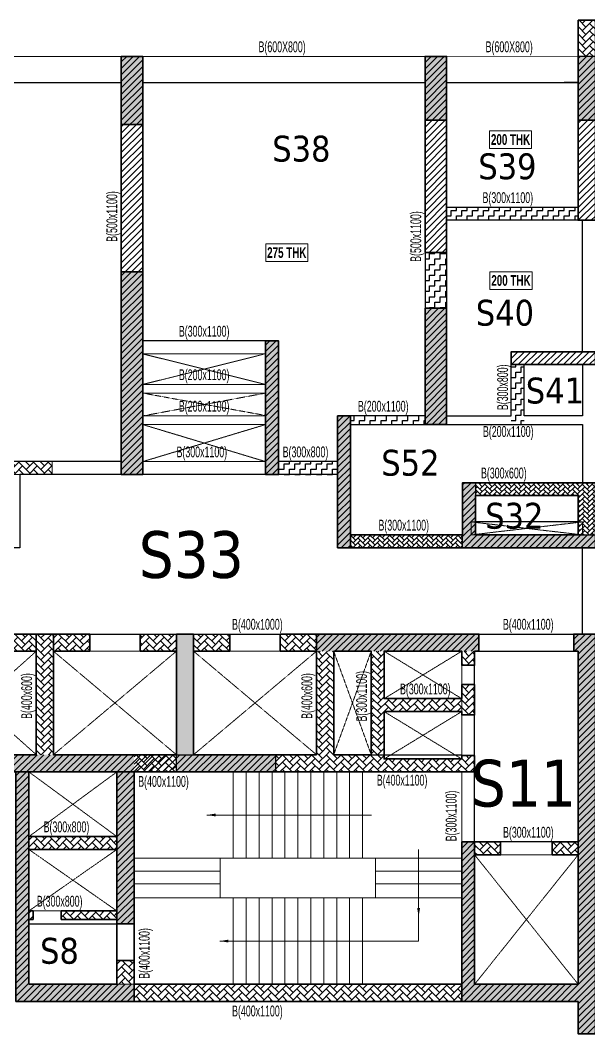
# Model space of a CAD drawing. Header units: millimetres. Extents: x 59 to 67037, y 412 to 26725.
# Drawn here: x 12278 to 25465, y 2771 to 26286 of the extents above; entities that cross this region are included whole.
import ezdxf

# ---------------------------------------------------------------- set-up
doc = ezdxf.new("R2010")
doc.units = ezdxf.units.MM
doc.linetypes.add('HIDDEN', pattern=[0.375, 0.25, -0.125])
for name, color, linetype, lineweight in [('A-ANNO-DIMS', 8, 'Continuous', 15), ('A-DETL-MISC', 35, 'Continuous', 15), ('A-FLOR-IDEN', 11, 'Continuous', 9), ('A-HIDD-ABVE', 8, 'HIDDEN', 20), ('S-BEAM', 7, 'Continuous', 18), ('S-BEAM-IDEN', 2, 'Continuous', 9), ('S-COL HATCH', 9, 'Continuous', 0), ('S-COLS', 5, 'Continuous', 35)]:
    doc.layers.add(name, color=color, linetype=linetype, lineweight=lineweight)
doc.layers.add('changes', color=7, linetype='Continuous')
doc.layers.add('SUNK SLAB', color=8, linetype='Continuous')
doc.styles.add('Dim.s & Anno.(Misc.)', font='ARIALN.TTF')
doc.styles.add('Swis721 LtCn BT', font='swisscl.ttf', dxfattribs={"width": 0.9, "height": 233.355162})
doc.styles.add('Swis721 LtCn BT_B', font='', dxfattribs={"width": 0.9, "height": 246.918336})
doc.styles.get('Swis721 LtCn BT_B').set_extended_font_data('Swis721 LtCn BT', bold=True)
doc.dimstyles.new('A-GFC-100', dxfattribs={"dimscale": 100, "dimtxt": 1.75, "dimasz": 1.5, "dimexe": 1.5, "dimexo": 0, "dimgap": 1, "dimtad": 1, "dimdsep": 46, "dimtxsty": 'Dim.s & Anno.(Misc.)', "dimblk": 'ARCHTICK', "dimcen": 0, "dimdle": 1.5, "dimclrd": 256, "dimclre": 8, "dimclrt": 6, "dimazin": 2, "dimtfac": 1, "dimtix": 1, "dimtmove": 2, "dimatfit": 3, "dimfxl": 1, "dimtolj": 1, "dimlwd": -1, "dimlwe": 9, "dimarcsym": 0})
pattern_1 = [(45, (-31890644.18, 20635841.75), (-75.1300955, 75.1300955), [])]
pattern_2 = [(45, (-31792792.5, 20735559.75), (0, 169.7056275), [360, -120]), (135, (-31792707.64, 20735644.6), (1e-14, 169.7056275), [360, -120])]
pattern_3 = [(45, (-31792792.494, 20735559.75), (0, 113.13708499), [240, -80]), (135, (-31792735.926, 20735616.32), (9e-15, 113.13708499), [240, -80])]
pattern_4 = [(45, (-31609283, 20752631.54), (0, 169.7056275), [360, -120]), (135, (-31609198.14, 20752716.4), (1e-14, 169.7056275), [360, -120])]

# ---------------------------------------------------------------- blocks, each defined once
blk = doc.blocks.new('A$Cebf64a2d')
at = {"layer": 'S-COL HATCH', "transparency": 33554687}
h = blk.add_hatch(dxfattribs=at)
h.set_pattern_fill('ANSI31', color=256, scale=850)
h.set_pattern_definition(pattern_1)
h.paths.add_polyline_path([(14179, 12975), (14679, 12975), (14679, 22675), (14179, 22675)])
h = blk.add_hatch(dxfattribs=at)
h.set_pattern_fill('ANSI31', color=256, scale=850)
h.set_pattern_definition(pattern_1)
h.paths.add_polyline_path([(21229, 18125), (21729, 18125), (21729, 22675), (21229, 22675)])
h = blk.add_hatch(dxfattribs=at)
h.set_pattern_fill('ANSI31', color=256, scale=850)
h.set_pattern_definition(pattern_1)
h.paths.add_polyline_path([(24779, 22681), (25179, 22681), (25179, 18875), (24779, 18875)])
h = blk.add_hatch(dxfattribs=at)
h.set_pattern_fill('ANSI31', color=256, scale=850)
h.set_pattern_definition(pattern_1)
h.paths.add_polyline_path([(21729, 16835), (21229, 16835), (21229, 14135), (21729, 14135)])
h = blk.add_hatch(dxfattribs=at)
h.set_pattern_fill('ANSI31', color=256, scale=850)
h.set_pattern_definition(pattern_1)
h.paths.add_polyline_path([(17529, 12975), (17829, 12975), (17829, 16075), (17529, 16075)])
h = blk.add_hatch(dxfattribs=at)
h.set_pattern_fill('ANSI31', color=256, scale=850)
h.set_pattern_definition(pattern_1)
h.paths.add_polyline_path([(25179, 15825), (23229, 15825), (23229, 15525), (25179, 15525)])
h = blk.add_hatch(dxfattribs=at)
h.set_pattern_fill('ANSI31', color=256, scale=850)
h.set_pattern_definition(pattern_1)
h.paths.add_polyline_path([(19499, 14335), (19199, 14335), (19199, 11275), (19499, 11275), (19499, 11575)])
h = blk.add_hatch(dxfattribs=at)
h.set_pattern_fill('ANSI31', color=256, scale=850)
h.set_pattern_definition(pattern_1)
h.paths.add_polyline_path([(22099, 12785), (22399, 12785), (22399, 11575), (25179, 11575), (25179, 11275), (22099, 11275)])
h = blk.add_hatch(dxfattribs=at)
h.set_pattern_fill('ANSI31', color=256, scale=850)
h.set_pattern_definition(pattern_1)
h.paths.add_polyline_path([(14479, 6075), (14479, 6475), (9525, 6475), (9525, 9275), (9125, 9275), (9125, 6075)])
h = blk.add_hatch(dxfattribs=at)
h.set_pattern_fill('ANSI31', color=256, scale=850)
h.set_pattern_definition(pattern_1)
h.paths.add_polyline_path([(18709, 9275), (22479, 9275), (22479, 8875), (18709, 8875)])
h = blk.add_hatch(dxfattribs=at)
h.set_pattern_fill('ANSI31', color=256, scale=850)
h.set_pattern_definition(pattern_1)
h.paths.add_polyline_path([(22379, 4450), (22079, 4450), (22079, 1150), (22079, 750), (24779, 750), (24779, 0), (25179, 0), (25179, 1150), (25179, 1150), (25179, 9275), (24679, 9275), (24679, 8875), (24779, 8875), (24779, 1150), (24779, 1150), (22379, 1150), (22379, 1150)])
h = blk.add_hatch(dxfattribs=at)
h.set_pattern_fill('ANSI31', color=256, scale=850)
h.set_pattern_definition(pattern_1)
h.paths.add_polyline_path([(15459, 6475), (14479, 6475), (14479, 6075), (15459, 6075)])
h = blk.add_hatch(dxfattribs=at)
h.set_pattern_fill('ANSI31', color=256, scale=850)
h.set_pattern_definition(pattern_1)
h.paths.add_polyline_path([(15459, 6475), (17759, 6475), (17759, 6075), (15459, 6075)])
h = blk.add_hatch(dxfattribs=at)
h.set_pattern_fill('ANSI31', color=256, scale=850)
h.set_pattern_definition(pattern_1)
h.paths.add_polyline_path([(12039, 6075), (11739, 6075), (11739, 750), (12039, 750), (14479, 750), (14479, 1150), (12039, 1150), (12039, 2850), (12039, 2850), (12039, 2850)])
h = blk.add_hatch(dxfattribs=at)
h.set_pattern_fill('ANSI31', color=256, scale=850)
h.set_pattern_definition(pattern_1)
h.paths.add_polyline_path([(14479, 6075), (14079, 6075), (14079, 6075), (14079, 4575), (14079, 4575), (14079, 4275), (14079, 2550), (14479, 2550)])
at = {"layer": 'changes'}
blk.add_line((24779, 22681), (25179, 22681), dxfattribs=at)
at = {"layer": 'changes', "elevation": 0}
for points in [[(22099, 12785), (22399, 12785), (22399, 11575), (25179, 11575), (25179, 11275), (22099, 11275)], [(15459, 6475), (17759, 6475), (17759, 6075), (15459, 6075)]]:
    blk.add_lwpolyline(points, close=True, dxfattribs=at)
at = {"layer": 'S-BEAM', "color": 5, "elevation": 0}
blk.add_lwpolyline([(11529, 13275), (12579, 13275), (12579, 12975), (11529, 12975)], close=True, dxfattribs=at)
at = {"layer": 'S-COL HATCH'}
blk.add_line((22399, 12485), (22399, 12785), dxfattribs=at)
at = {"layer": 'S-COLS'}
for p, q in [((19499, 11575), (19499, 11275)), ((22079, 4450), (22079, 1150)), ((22379, 4450), (22379, 1150)), ((14079, 2550), (14479, 2550)), ((14079, 1700), (14479, 1700)), ((22079, 1150), (22079, 750))]:
    blk.add_line(p, q, dxfattribs=at)
at = {"layer": 'S-COLS', "elevation": 0}
for points in [[(24779, 23515), (25179, 23515), (25179, 18875), (24779, 18875)], [(14179, 12975), (14679, 12975), (14679, 22675), (14179, 22675)], [(21229, 18125), (21729, 18125), (21729, 22675), (21229, 22675)], [(21229, 16835), (21229, 14135), (21729, 14135), (21729, 16835)], [(17529, 16075), (17829, 16075), (17829, 12975), (17529, 12975)], [(25179, 15825), (23229, 15825), (23229, 15525), (25179, 15525)], [(19199, 14335), (19199, 11275), (25179, 11275), (25179, 12785), (22099, 12785), (22099, 11575), (19499, 11575), (19499, 14335), (19199, 14335)], [(24779, 12485), (22399, 12485), (22399, 11575), (24779, 11575)], [(19109, 6475), (19979, 6475), (19979, 8875), (19109, 8875)], [(14079, 4575), (12039, 4575), (12039, 4275), (14079, 4275)]]:
    blk.add_lwpolyline(points, close=True, dxfattribs=at)
for points in [[(18709, 9275), (22479, 9275), (22479, 8875), (22379, 8875), (22379, 8550), (22079, 8550), (22079, 8875), (21179, 8875), (20279, 8875), (20279, 7775), (22079, 7775), (22079, 8100), (22379, 8100), (22379, 7398), (22079, 7398), (22079, 7475), (20279, 7475), (20279, 6375), (21179, 6375), (22079, 6375), (22079, 6453), (22379, 6453), (22379, 6075), (20279, 6075), (20279, 6075), (9125, 6075)], [(9525, 6475), (12209, 6475), (12209, 9275)], [(12209, 9275), (12609, 9275)], [(12609, 9275), (12609, 6475), (15459, 6475), (15459, 9275)], [(15459, 9275), (15859, 9275)], [(15859, 9275), (15859, 6475), (18709, 6475), (18709, 9275)], [(25179, 1150), (25179, 9275), (24679, 9275), (24679, 8875), (24779, 8875), (24779, 1150), (22379, 1150)], [(11739, 6075), (11739, 750), (12039, 750)], [(12039, 1150), (12039, 6075)], [(14079, 6075), (14079, 1150)], [(14079, 750), (14479, 750), (14479, 6075)], [(22379, 4150), (22979, 4150), (22979, 4450), (22079, 4450)], [(24779, 4150), (24179, 4150), (24179, 4450), (24779, 4450)], [(12139, 2850), (12039, 2850)], [(12139, 2650), (12139, 2850)], [(12789, 2850), (12789, 2650)], [(14079, 2850), (12789, 2850)], [(12039, 2650), (12139, 2650)], [(12789, 2650), (14079, 2650)], [(14079, 1150), (12039, 1150)], [(22079, 1150), (14479, 1150), (14479, 750), (24779, 750)], [(24779, 750), (24779, 0), (25179, 0), (25179, 1150)], [(12039, 750), (14079, 750)]]:
    blk.add_lwpolyline(points, dxfattribs=at)
blk = doc.blocks.new('_ARCHTICK')
at = {"color": 0, "linetype": 'ByBlock', "const_width": 0.15}
blk.add_lwpolyline([(-0.5, -0.5), (0.5, 0.5)], dxfattribs=at)
blk = doc.blocks.new('A$C2f35dc8c')
at = {"layer": 'S-COL HATCH'}
h = blk.add_hatch(dxfattribs=at)
h.set_pattern_fill('AR-HBONE', color=256, scale=30)
h.set_pattern_definition(pattern_2)
h.paths.add_polyline_path([(25179, 23515), (24779, 23515), (24779, 22681), (24779, 22681), (25179, 22681)])
at = {"layer": 'S-COL HATCH', "transparency": 33554687}
h = blk.add_hatch(color=256, dxfattribs=at)
h.dxf.hatch_style = 1
h.paths.add_polyline_path([(14679, 22675), (14179, 22675), (14179, 21100), (14679, 21100)])
h = blk.add_hatch(color=256, dxfattribs=at)
h.dxf.hatch_style = 1
h.paths.add_polyline_path([(21229, 21200), (21729, 21200), (21729, 22675), (21229, 22675)])
h = blk.add_hatch(color=256, dxfattribs=at)
h.dxf.hatch_style = 1
h.paths.add_polyline_path([(24779, 22681), (25179, 22681), (25179, 21200), (24779, 21200)])
h = blk.add_hatch(color=256, dxfattribs=at)
h.dxf.hatch_style = 1
h.paths.add_polyline_path([(14179, 17675), (14679, 17675), (14679, 12975), (14179, 12975)])
h = blk.add_hatch(color=256, dxfattribs=at)
h.dxf.hatch_style = 1
h.paths.add_polyline_path([(21729, 16835), (21229, 16835), (21229, 14135), (21729, 14135)])
h = blk.add_hatch(color=256, dxfattribs=at)
h.dxf.hatch_style = 1
h.paths.add_polyline_path([(17529, 12975), (17829, 12975), (17829, 16075), (17529, 16075)])
h = blk.add_hatch(color=256, dxfattribs=at)
h.dxf.hatch_style = 1
h.paths.add_polyline_path([(19499, 14335), (19199, 14335), (19199, 11275), (19499, 11275), (19499, 11575)])
at = {"layer": 'S-COL HATCH'}
h = blk.add_hatch(dxfattribs=at)
h.set_pattern_fill('AR-HBONE', color=256, scale=30)
h.set_pattern_definition(pattern_2)
h.paths.add_polyline_path([(11529, 13275), (11529, 12975), (12579, 12975), (12579, 13275)])
at = {"layer": 'S-COL HATCH', "transparency": 33554687}
h = blk.add_hatch(color=256, dxfattribs=at)
h.dxf.hatch_style = 1
h.paths.add_polyline_path([(22099, 12785), (22399, 12785), (22399, 11575), (25179, 11575), (25179, 11275), (22099, 11275)])
at = {"layer": 'S-COL HATCH'}
h = blk.add_hatch(dxfattribs=at)
h.set_pattern_fill('AR-HBONE', color=256, scale=20)
h.set_pattern_definition(pattern_3)
h.paths.add_polyline_path([(24779, 12485), (24779, 11575), (24779, 11575), (24779, 11575), (25179, 11575), (25179, 12785), (22399, 12785), (22399, 12485), (22399, 12485)])
h = blk.add_hatch(dxfattribs=at)
h.set_pattern_fill('AR-HBONE', color=256, scale=20)
h.set_pattern_definition(pattern_3)
h.paths.add_polyline_path([(19499, 11575), (19499, 11275), (22099, 11275), (22099, 11575)])
at = {"layer": 'S-COL HATCH', "transparency": 33554687}
h = blk.add_hatch(color=256, dxfattribs=at)
h.dxf.hatch_style = 1
h.paths.add_polyline_path([(14479, 6075), (14479, 6475), (9525, 6475), (9525, 9275), (9125, 9275), (9125, 6075)])
at = {"layer": 'S-COL HATCH'}
h = blk.add_hatch(dxfattribs=at)
h.set_pattern_fill('AR-HBONE', color=256, scale=30)
h.set_pattern_definition(pattern_4)
h.paths.add_polyline_path([(12209, 9275), (11453, 9275), (11453, 8875), (12209, 8875)])
h = blk.add_hatch(dxfattribs=at)
h.set_pattern_fill('AR-HBONE', color=256, scale=30)
h.set_pattern_definition(pattern_2)
h.paths.add_polyline_path([(12209, 6475), (12609, 6475), (12609, 9275), (12209, 9275)])
h = blk.add_hatch(dxfattribs=at)
h.set_pattern_fill('AR-HBONE', color=256, scale=30)
h.set_pattern_definition(pattern_4)
h.paths.add_polyline_path([(13450, 9275), (12609, 9275), (12609, 8875), (13450, 8875)])
h = blk.add_hatch(dxfattribs=at)
h.set_pattern_fill('AR-HBONE', color=256, scale=30)
h.set_pattern_definition(pattern_4)
h.paths.add_polyline_path([(15460, 8875), (15460, 9275), (14620, 9275), (14620, 8875)])
at = {"layer": 'S-COL HATCH', "transparency": 33554687}
h = blk.add_hatch(color=256, dxfattribs=at)
h.dxf.hatch_style = 1
h.paths.add_polyline_path([(15459, 9275), (15859, 9275), (15859, 6475), (15459, 6475)])
at = {"layer": 'S-COL HATCH'}
h = blk.add_hatch(dxfattribs=at)
h.set_pattern_fill('AR-HBONE', color=256, scale=30)
h.set_pattern_definition(pattern_4)
h.paths.add_polyline_path([(16700, 8875), (16700, 9275), (15860, 9275), (15860, 8875)])
h = blk.add_hatch(dxfattribs=at)
h.set_pattern_fill('AR-HBONE', color=256, scale=30)
h.set_pattern_definition(pattern_4)
h.paths.add_polyline_path([(18710, 8875), (18710, 9275), (17870, 9275), (17870, 8875), (18200, 8875)])
at = {"layer": 'S-COL HATCH', "transparency": 33554687}
h = blk.add_hatch(color=256, dxfattribs=at)
h.dxf.hatch_style = 1
h.paths.add_polyline_path([(18709, 9275), (22479, 9275), (22479, 8875), (18709, 8875)])
h = blk.add_hatch(color=256, dxfattribs=at)
h.dxf.hatch_style = 1
h.paths.add_polyline_path([(22379, 4450), (22079, 4450), (22079, 1150), (22079, 750), (24779, 750), (24779, 0), (25179, 0), (25179, 1150), (25179, 1150), (25179, 9275), (24679, 9275), (24679, 8875), (24779, 8875), (24779, 1150), (24779, 1150), (22379, 1150), (22379, 1150)])
at = {"layer": 'S-COL HATCH'}
h = blk.add_hatch(dxfattribs=at)
h.set_pattern_fill('AR-HBONE', color=256, scale=30)
h.set_pattern_definition(pattern_2)
h.paths.add_polyline_path([(19979, 8875), (20279, 8875), (20279, 7775), (22079, 7775), (22079, 8100), (22379, 8100), (22379, 7398), (22079, 7398), (22079, 7475), (20279, 7475), (20279, 6375), (22079, 6375), (22079, 6453), (22379, 6453), (22379, 6075), (17759, 6075), (17759, 6475), (19979, 6475)])
h = blk.add_hatch(dxfattribs=at)
h.set_pattern_fill('AR-HBONE', color=256, scale=30)
h.set_pattern_definition(pattern_2)
h.paths.add_polyline_path([(18709, 6475), (19109, 6475), (19109, 8875), (18709, 8875)])
h = blk.add_hatch(dxfattribs=at)
h.set_pattern_fill('AR-HBONE', color=256, scale=30)
h.set_pattern_definition(pattern_2)
h.paths.add_polyline_path([(22079, 8875), (22379, 8875), (22379, 8550), (22079, 8550)])
h = blk.add_hatch(dxfattribs=at)
h.set_pattern_fill('AR-HBONE', color=256, scale=30)
h.set_pattern_definition(pattern_2)
h.paths.add_polyline_path([(15459, 6475), (14479, 6475), (14479, 6075), (15459, 6075)])
at = {"layer": 'S-COL HATCH', "transparency": 33554687}
h = blk.add_hatch(color=256, dxfattribs=at)
h.dxf.hatch_style = 1
h.paths.add_polyline_path([(15459, 6475), (17759, 6475), (17759, 6075), (15459, 6075)])
h = blk.add_hatch(color=256, dxfattribs=at)
h.dxf.hatch_style = 1
h.paths.add_polyline_path([(12039, 6075), (11739, 6075), (11739, 750), (12039, 750), (14479, 750), (14479, 1150), (12039, 1150), (12039, 2850), (12039, 2850), (12039, 2850)])
h = blk.add_hatch(color=256, dxfattribs=at)
h.dxf.hatch_style = 1
h.paths.add_polyline_path([(14479, 6075), (14079, 6075), (14079, 6075), (14079, 4575), (14079, 4575), (14079, 4275), (14079, 2550), (14479, 2550)])
at = {"layer": 'S-COL HATCH'}
h = blk.add_hatch(dxfattribs=at)
h.set_pattern_fill('AR-HBONE', color=256, scale=30)
h.set_pattern_definition(pattern_2)
h.paths.add_polyline_path([(14079, 4575), (12039, 4575), (12039, 4275), (14079, 4275)])
h = blk.add_hatch(dxfattribs=at)
h.set_pattern_fill('AR-HBONE', color=256, scale=30)
h.set_pattern_definition([(45, (-31792792.5, 20683630.75), (0, 169.7056275), [360, -120]), (135, (-31792707.64, 20683715.6), (1e-14, 169.7056275), [360, -120])])
h.paths.add_polyline_path([(22979, 4150), (22979, 4450), (22379, 4450), (22379, 4150)])
h.paths.add_polyline_path([(24779, 4150), (24779, 4450), (24179, 4450), (24179, 4150)])
h = blk.add_hatch(dxfattribs=at)
h.set_pattern_fill('AR-HBONE', color=256, scale=30)
h.set_pattern_definition(pattern_2)
h.paths.add_polyline_path([(12139, 2850), (12039, 2850), (12039, 2650), (12139, 2650)])
h = blk.add_hatch(dxfattribs=at)
h.set_pattern_fill('AR-HBONE', color=256, scale=30)
h.set_pattern_definition(pattern_2)
h.paths.add_polyline_path([(12789, 2850), (12789, 2650), (14079, 2650), (14079, 2850)])
h = blk.add_hatch(dxfattribs=at)
h.set_pattern_fill('AR-HBONE', color=256, scale=30)
h.set_pattern_definition(pattern_2)
h.paths.add_polyline_path([(14479, 1700), (14079, 1700), (14079, 1150), (14479, 1150)])
h = blk.add_hatch(dxfattribs=at)
h.set_pattern_fill('AR-HBONE', color=256, scale=30)
h.set_pattern_definition(pattern_2)
h.paths.add_polyline_path([(14479, 1150), (22079, 1150), (22079, 750), (14479, 750)])
at = {"layer": 'changes'}
blk.add_line((24779, 22681, 0), (25179, 22681, 0), dxfattribs=at)
at = {"layer": 'changes', "elevation": 0}
for points in [[(22099, 12785), (22399, 12785), (22399, 11575), (25179, 11575), (25179, 11275), (22099, 11275)], [(15459, 6475), (17759, 6475), (17759, 6075), (15459, 6075)]]:
    blk.add_lwpolyline(points, close=True, dxfattribs=at)
at = {"layer": 'S-BEAM', "linetype": 'HIDDEN'}
blk.add_line((15859, 9275, 0), (16675, 9275, 0), dxfattribs=at)
at = {"layer": 'S-BEAM', "color": 5, "elevation": 0}
blk.add_lwpolyline([(11529, 13275), (12579, 13275), (12579, 12975), (11529, 12975)], close=True, dxfattribs=at)
at = {"layer": 'S-COL HATCH'}
blk.add_line((22399, 12485, 0), (22399, 12785, 0), dxfattribs=at)
at = {"layer": 'S-COLS'}
for p, q in [((19499, 11575, 0), (19499, 11275, 0)), ((11453, 9275, 0), (12209, 9275, 0)), ((12609, 9275, 0), (13450, 9275, 0)), ((13450, 8875, 0), (13450, 9275, 0)), ((14620, 9275, 0), (14620, 8875, 0)), ((16700, 8875, 0), (16700, 9275, 0)), ((17870, 9275, 0), (17870, 8875, 0)), ((17870, 9275, 0), (18709, 9275, 0)), ((11453, 8875, 0), (12209, 8875, 0)), ((12609, 8875, 0), (13450, 8875, 0)), ((14620, 8875, 0), (15459, 8875, 0)), ((15859, 8875, 0), (16700, 8875, 0)), ((17870, 8875, 0), (18709, 8875, 0)), ((22079, 4450, 0), (22079, 1150, 0)), ((22379, 4450, 0), (22379, 1150, 0)), ((14079, 2550, 0), (14479, 2550, 0)), ((14079, 1700, 0), (14479, 1700, 0)), ((22079, 1150, 0), (22079, 750, 0))]:
    blk.add_line(p, q, dxfattribs=at)
at = {"layer": 'S-COLS', "elevation": 0}
for points in [[(24779, 23515), (25179, 23515), (25179, 21200), (24779, 21200)], [(14679, 22675), (14179, 22675), (14179, 21100), (14679, 21100)], [(21229, 21200), (21729, 21200), (21729, 22675), (21229, 22675)], [(14179, 17675), (14679, 17675), (14679, 12975), (14179, 12975)], [(21229, 16835), (21229, 14135), (21729, 14135), (21729, 16835)], [(17529, 16075), (17829, 16075), (17829, 12975), (17529, 12975)], [(19199, 14335), (19199, 11275), (25179, 11275), (25179, 12785), (22099, 12785), (22099, 11575), (19499, 11575), (19499, 14335), (19199, 14335)], [(24779, 12485), (22399, 12485), (22399, 11575), (24779, 11575)], [(19109, 6475), (19979, 6475), (19979, 8875), (19109, 8875)], [(14079, 4575), (12039, 4575), (12039, 4275), (14079, 4275)]]:
    blk.add_lwpolyline(points, close=True, dxfattribs=at)
for points in [[(14179, 21100), (14179, 22675), (14679, 22675), (14679, 21100)], [(14679, 17675), (14679, 12975), (14179, 12975), (14179, 17675)], [(18709, 9275), (22479, 9275), (22479, 8875), (22379, 8875), (22379, 8550), (22079, 8550), (22079, 8875), (21179, 8875), (20279, 8875), (20279, 7775), (22079, 7775), (22079, 8100), (22379, 8100), (22379, 7398), (22079, 7398), (22079, 7475), (20279, 7475), (20279, 6375), (21179, 6375), (22079, 6375), (22079, 6453), (22379, 6453), (22379, 6075), (20279, 6075), (20279, 6075), (9125, 6075)], [(9525, 6475), (12209, 6475), (12209, 9275)], [(12209, 9275), (12609, 9275)], [(12609, 9275), (12609, 6475), (15459, 6475), (15459, 9275)], [(15459, 9275), (15859, 9275)], [(15859, 9275), (15859, 6475), (18709, 6475), (18709, 9275)], [(25179, 1150), (25179, 9275), (24679, 9275), (24679, 8875), (24779, 8875), (24779, 1150), (22379, 1150)], [(11739, 6075), (11739, 750), (12039, 750)], [(12039, 1150), (12039, 6075)], [(14079, 6075), (14079, 1150)], [(14079, 750), (14479, 750), (14479, 6075)], [(22379, 4150), (22979, 4150), (22979, 4450), (22079, 4450)], [(24779, 4150), (24179, 4150), (24179, 4450), (24779, 4450)], [(12139, 2850), (12039, 2850)], [(12139, 2650), (12139, 2850)], [(12789, 2850), (12789, 2650)], [(14079, 2850), (12789, 2850)], [(12039, 2650), (12139, 2650)], [(12789, 2650), (14079, 2650)], [(14079, 1150), (12039, 1150)], [(22079, 1150), (14479, 1150), (14479, 750), (24779, 750)], [(24779, 750), (24779, 0), (25179, 0), (25179, 1150)], [(12039, 750), (14079, 750)]]:
    blk.add_lwpolyline(points, dxfattribs=at)

msp = doc.modelspace()

# ---------------------------------------------------------------- hatches: boundary and pattern name
at = {"layer": 'SUNK SLAB'}
h = msp.add_hatch(dxfattribs=at)
h.set_pattern_fill('ZIGZAG', color=8, scale=1000, style=0)
h.set_pattern_definition([(0, (-31792352.74, 20733747.85), (125, 125), [125, -125]), (90, (-31792227.74, 20733747.85), (-125, 125), [125, -125])])
h.paths.add_polyline_path([(19639, 16046), (18269, 16046), (18269, 15746), (19639, 15746)])
h.paths.add_polyline_path([(21669, 17106), (19939, 17106), (19939, 17106), (19939, 16906), (21669, 16906)])
h.paths.add_polyline_path([(22169, 20896), (21669, 20896), (21669, 19606), (22169, 19606)])
h.paths.add_polyline_path([(25219, 21946), (22169, 21946), (22169, 21646), (22269, 21646), (22269, 21646), (23179, 21646), (23179, 21646), (25219, 21646)])
h.paths.add_polyline_path([(23969, 18296), (23669, 18296), (23669, 16906), (23969, 16906)])

# ---------------------------------------------------------------- linework, layer by layer
at = {"layer": 'A-ANNO-DIMS', "ltscale": 500, "elevation": 0}
msp.add_lwpolyline([(20729, 4921), (21519, 4921), (21519, 5486)], dxfattribs=at)
at = {"layer": 'A-DETL-MISC'}
for p, q in [((17219, 8846, 0), (17219, 6846, 0)), ((17519, 8846, 0), (17519, 6846, 0)), ((17819, 8846, 0), (17819, 6846, 0)), ((18119, 8846, 0), (18119, 6846, 0)), ((18419, 8846, 0), (18419, 6846, 0)), ((18719, 8846, 0), (18719, 6846, 0)), ((19019, 8846, 0), (19019, 6846, 0)), ((19319, 8846, 0), (19319, 6846, 0)), ((19619, 8846, 0), (19619, 6846, 0)), ((19919, 8846, 0), (19919, 6846, 0)), ((20219, 8846, 0), (20219, 6846, 0)), ((17219, 3921, 0), (17219, 5921, 0)), ((17519, 3921, 0), (17519, 5921, 0)), ((17819, 3921, 0), (17819, 5921, 0)), ((18119, 3921, 0), (18119, 5921, 0)), ((18419, 3921, 0), (18419, 5921, 0)), ((18719, 3921, 0), (18719, 5921, 0)), ((19019, 3921, 0), (19019, 5921, 0)), ((19319, 3921, 0), (19319, 5921, 0)), ((19619, 3921, 0), (19619, 5921, 0)), ((19919, 3921, 0), (19919, 5921, 0)), ((20219, 3921, 0), (20219, 5921, 0))]:
    msp.add_line(p, q, dxfattribs=at)
at = {"layer": 'A-DETL-MISC', "elevation": 0}
for points in [[(16919, 6846), (14919, 6846)], [(20519, 6846), (22519, 6846)], [(16919, 6546), (14919, 6546)], [(20519, 6546), (22519, 6546)], [(16919, 6246), (14919, 6246)], [(20519, 6246), (22519, 6246)], [(16919, 5921), (14919, 5921)], [(20519, 5921), (22519, 5921)]]:
    msp.add_lwpolyline(points, dxfattribs=at)
msp.add_lwpolyline([(20519, 6846), (20519, 5921), (16919, 5921), (16919, 6846)], close=True, dxfattribs=at)
at = {"layer": 'A-FLOR-IDEN', "color": 8, "elevation": 0, "flags": 128}
for points in [[(24141, 23721), (24141, 23309), (23163, 23309), (23163, 23721)], [(18950, 21098), (18950, 20686), (17972, 20686), (17972, 21098)], [(24150, 20451), (24150, 20039), (23172, 20039), (23172, 20451)]]:
    msp.add_lwpolyline(points, close=True, dxfattribs=at)
at = {"layer": 'A-HIDD-ABVE', "linetype": 'HIDDEN'}
for p, q in [((15119, 18546, 0), (17969, 17836, 0)), ((15119, 17836, 0), (17919, 18534, 0)), ((17969, 18546, 0), (17969, 18546, 0)), ((15119, 17636, 0), (17969, 17116, 0)), ((15119, 17106, 0), (17969, 17636)), ((15119, 16906, 0), (17969, 16046, 0)), ((15119, 16046, 0), (17969, 16906, 0)), ((22739, 14647, 0), (25319, 14346, 0)), ((22739, 14346, 0), (25319, 14647, 0)), ((9965, 11646, 0), (12649, 9246, 0)), ((9965, 9246, 0), (12649, 11646, 0)), ((13049, 11646, 0), (15899, 9246, 0)), ((13049, 9246, 0), (15899, 11646, 0)), ((16299, 11646, 0), (19149, 9246, 0)), ((16299, 9246, 0), (19149, 11646, 0)), ((19549, 11646, 0), (20419, 9246, 0)), ((19549, 9246, 0), (20419, 11646, 0)), ((20719, 11646, 0), (22519, 10546, 0)), ((20719, 10546, 0), (22519, 11646, 0)), ((20719, 10246, 0), (22519, 9146, 0)), ((20719, 9146, 0), (22519, 10246, 0)), ((12479, 8846, 0), (14519, 7346, 0)), ((12479, 7346, 0), (14519, 8846, 0)), ((12479, 7046, 0), (14519, 5621, 0)), ((12479, 5621, 0), (14518, 7046, 0)), ((22819, 6921, 0), (25219, 3921, 0)), ((22819, 3921, 0), (25219, 6921, 0))]:
    msp.add_line(p, q, dxfattribs=at)
at = {"layer": 'changes'}
msp.add_line((20419, 9246, 0), (22519, 9246, 0), dxfattribs=at)
at = {"layer": 'changes', "color": 1, "elevation": 0}
for points in [[(8069, 24846), (14619, 24846), (14619, 16046), (8069, 16046)], [(15119, 24846), (21669, 24846), (21669, 17106), (19639, 17106), (19639, 16046), (18269, 16046), (18269, 18846), (15119, 18846)], [(22169, 24841), (25219, 24841), (25219, 21946), (22169, 21946)], [(23669, 17106), (23669, 18596), (25319, 18596), (25319, 21646), (22169, 21646), (22169, 17106)], [(23969, 18296), (25319, 18296), (25319, 17106), (23969, 17106)], [(22539, 14346), (19939, 14346), (19939, 16906), (25319, 16906), (25319, 15556), (22539, 15556)], [(7879, 14046), (7879, 12046), (25319, 12046), (25319, 14046), (19639, 14046), (19639, 15746), (12269, 15746), (12269, 14046)], [(22839, 15256), (25219, 15256), (25219, 14647), (22839, 14647)], [(22819, 11646), (25219, 11646), (25219, 7221), (22819, 7221)], [(12479, 5321), (14519, 5321), (14519, 3921), (12479, 3921)]]:
    msp.add_lwpolyline(points, close=True, dxfattribs=at)
at = {"layer": 'S-BEAM'}
for p, q in [((8069, 25446, 0), (14619, 25446, 0)), ((15119, 25446, 0), (21669, 25446, 0)), ((22169, 25446, 0), (25219, 25452, 0)), ((15369, 18846, 0), (15119, 18846, 0)), ((15119, 18546, 0), (17969, 18546, 0)), ((17969, 18546, 0), (17969, 18546, 0)), ((15119, 17836, 0), (17969, 17836, 0)), ((15119, 17636, 0), (17969, 17636)), ((15119, 17106, 0), (17969, 17106, 0)), ((15119, 16906, 0), (17969, 16906, 0)), ((15119, 16046, 0), (17969, 16046, 0)), ((12269, 15746, 0), (14619, 15746, 0)), ((9965, 11646, 0), (12649, 11646, 0)), ((13049, 11646, 0), (15899, 11646, 0)), ((16299, 11646, 0), (19149, 11646, 0)), ((22519, 9224, 0), (22519, 11646, 0)), ((22519, 8846, 0), (22519, 7221, 0)), ((23419, 6921, 0), (24619, 6921, 0)), ((12579, 5621, 0), (13229, 5621, 0))]:
    msp.add_line(p, q, dxfattribs=at)
at = {"layer": 'S-BEAM', "linetype": 'HIDDEN'}
for p, q in [((8069, 24846, 0), (14619, 24846, 0)), ((15119, 24846, 0), (21669, 24846, 0)), ((22169, 24841, 0), (25219, 24847, 0)), ((14619, 23871, 0), (14619, 20446, 0)), ((15119, 20446, 0), (15119, 23871, 0)), ((21669, 23971, 0), (21669, 19606)), ((22169, 19606, 0), (22169, 23971, 0)), ((25219, 21946, 0), (22169, 21946, 0)), ((25219, 21646, 0), (22169, 21646, 0)), ((25319, 21646, 0), (25319, 18596, 0)), ((15119, 18846, 0), (17969, 18846, 0)), ((23669, 18296, 0), (23669, 17106, 0)), ((23969, 18296, 0), (23969, 17106, 0)), ((25319, 17106, 0), (25319, 18296, 0)), ((19939, 17106, 0), (21669, 17106, 0)), ((23669, 17106, 0), (22169, 17106, 0)), ((25319, 17106, 0), (23969, 17106, 0)), ((19939, 16906, 0), (21669, 16906, 0)), ((25319, 16906, 0), (22169, 16906, 0)), ((25319, 15556, 0), (25319, 16906, 0)), ((8069, 16046, 0), (14619, 16046, 0)), ((18269, 16046, 0), (19639, 16046, 0)), ((15119, 15746, 0), (17969, 15746, 0)), ((18269, 15746, 0), (19639, 15746, 0)), ((25319, 14046, 0), (25319, 12046, 0)), ((9965, 12046, 0), (12649, 12046, 0)), ((13049, 12046, 0), (15899, 12046, 0)), ((16299, 12046, 0), (17115, 12046, 0)), ((17139, 12046, 0), (19149, 12046, 0)), ((22919, 12046, 0), (25119, 12046, 0)), ((22819, 9224, 0), (22819, 11646, 0)), ((22919, 11646, 0), (25119, 11646, 0)), ((22819, 8846, 0), (22819, 7221, 0)), ((23419, 7221, 0), (24619, 7221, 0)), ((12479, 5321, 0), (14519, 5321, 0))]:
    msp.add_line(p, q, dxfattribs=at)
at = {"layer": 'S-BEAM', "elevation": 0}
msp.add_lwpolyline([(25319, 14346), (22739, 14346), (22739, 14647), (25319, 14647)], close=True, dxfattribs=at)
at = {"layer": 'S-COL HATCH'}
msp.add_line((14519, 4471, 0), (14919, 4471, 0), dxfattribs=at)
at = {"layer": 'S-COL HATCH', "elevation": 0}
msp.add_lwpolyline([(14919, 3921), (14519, 3921), (14519, 4471), (14919, 4471)], close=True, dxfattribs=at)

# ---------------------------------------------------------------- block references
at = {"layer": 'changes'}
for name in ['A$C2f35dc8c', 'A$Cebf64a2d']:
    msp.add_blockref(name, (440, 2771), dxfattribs=at)

# ---------------------------------------------------------------- texts
at = {"layer": 'A-FLOR-IDEN', "color": 1, "char_height": 246.9, "width": 1155, "attachment_point": 2, "line_spacing_factor": 0.964267, "style": 'Swis721 LtCn BT_B'}
for s, insert in [('200 THK', (23652, 23643)), ('275 THK', (18461, 21020)), ('200 THK', (23661, 20373))]:
    msp.add_mtext(s, dxfattribs=dict(at, insert=insert))
at = {"layer": 'changes', "attachment_point": 1, "style": 'Dim.s & Anno.(Misc.)'}
for s, insert, char_height in [('{\\fTahoma|b0|i0|c0|p34;S38}', (18124, 23608), 600), ('{\\fTahoma|b0|i0|c0|p34;S39}', (22904, 23198), 600), ('{\\fTahoma|b0|i0|c0|p34;S40}', (22846, 19801), 600), ('{\\fTahoma|b0|i0|c0|p34;S41}', (24005, 17995), 600), ('{\\fTahoma|b0|i0|c0|p34;S52}', (20653, 16320), 600), ('{\\fTahoma|b0|i0|c0|p34;S32}', (23064, 15090, 0), 600), ('{\\fTahoma|b0|i0|c0|p34;S33}', (15026, 14432), 1084.7), ('{\\fTahoma|b0|i0|c0|p34;S11}', (22730, 9128), 1084.7), ('{\\fTahoma|b0|i0|c0|p34;S8}', (12738, 4996), 600)]:
    msp.add_mtext_dynamic_manual_height_columns(s, width=6038.66, gutter_width=5424, heights=[1159], dxfattribs=dict(at, insert=insert, char_height=char_height))
at = {"layer": 'S-BEAM-IDEN', "style": 'Swis721 LtCn BT', "width": 0.8}
for s, rotation, p in [('B(600X800)', 360, (17805, 25546, 0)), ('B(600X800)', 360, (23073, 25546, 0)), ('B(500x1100)', 90, (14528, 21146, 0)), ('B(300x1100)', 360, (23001, 22046, 0)), ('B(500x1100)', 90, (21578, 20681)), ('B(300x1100)', 360, (15957, 18946, 0)), ('B(200x1100)', 360, (15957, 17936, 0)), ('B(300x800)', 90, (23593, 17240, 0)), ('B(200x1100)', 360, (15957, 17206, 0)), ('B(200x1100)', 360, (20111, 17206, 0)), ('B(300x1100)', 360, (15903, 16146, 0)), ('B(300x800)', 360, (18365, 16146, 0)), ('B(300x600)', 360, (22965, 15656, 0)), ('B(300x1100)', 360, (20587, 14446, 0)), ('B(400x1000)', 360, (17192, 12146, 0)), ('B(400x1100)', 360, (23475, 12146, 0)), ('B(400x600)', 90, (12551, 10077, 0)), ('B(400x600)', 90, (19051, 10077, 0)), ('B(300x1100)', 90, (20321, 10015, 0)), ('B(300x1100)', 360, (21087, 10646, 0)), ('B(400x1100)', 360, (15014, 8500, 0)), ('B(400x1100)', 360, (20549, 8529, 0)), ('B(300x1100)', 90, (22398, 7237, 0)), ('B(300x800)', 360, (12820, 7446, 0)), ('B(300x1100)', 360, (23477, 7321, 0)), ('B(300x800)', 360, (12662, 5721, 0)), ('B(400x1100)', 90, (15280, 4047)), ('B(400x1100)', 360, (17192, 3174, 0))]:
    msp.add_text(s, height=250, rotation=rotation, dxfattribs=at).set_placement(p)
msp.add_text('B(200x1100)', height=250, dxfattribs=at).set_placement((23011, 16620, 0))

# ---------------------------------------------------------------- leaders
at = {"layer": 'A-ANNO-DIMS', "ltscale": 500}
for points in [[(16608, 7846, 0), (20429, 7846, 0)], [(21519, 5486, 0), (21519, 7048, 0)], [(16908, 4921, 0), (20729, 4921, 0)]]:
    msp.add_leader(points, dimstyle='A-GFC-100', override={"dimasz": 2, "dimtad": 0, "dimfxl": 0.18, "dimarcsym": 1}, dxfattribs=at)

doc.saveas('drawing.dxf')
